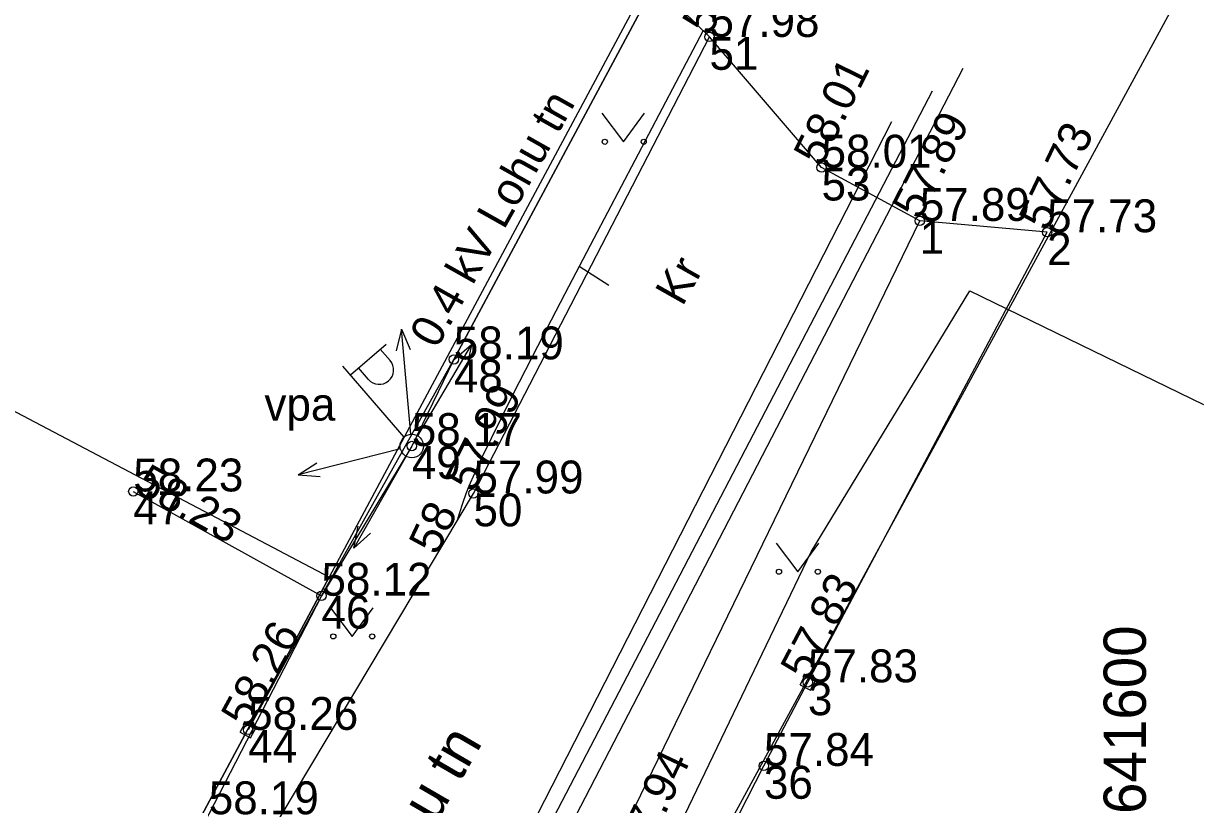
# Model space of a CAD drawing. Extents: x 641544 to 641636, y 6457756 to 6457898.
# Drawn here: x 641575.65 to 641600.8, y 6457852.49 to 6457869.12 of the extents above; entities that cross this region are included whole.
import ezdxf

# ---------------------------------------------------------------- set-up
doc = ezdxf.new("R2010")
doc.units = 0
for name, color, linetype in [('AED', 7, 'Continuous'), ('HALJASTUS', 7, 'Continuous'), ('HORISONTAAL', 7, 'Continuous'), ('KORGUS', 7, 'Continuous'), ('KTRASS', 7, 'Continuous'), ('MOOTKORG', 7, 'Continuous'), ('MOOTMPUNKT', 7, 'Continuous'), ('MOOTNR', 7, 'Continuous'), ('MOOTPIIR', 7, 'Continuous'), ('MPOHULIIN', 7, 'Continuous'), ('PIIR', 7, 'Continuous'), ('POST', 7, 'Continuous'), ('SITRASS', 7, 'Continuous'), ('TEE', 7, 'Continuous'), ('VORK', 7, 'Continuous'), ('VTRASS', 7, 'Continuous')]:
    doc.layers.add(name, color=color, linetype=linetype)

msp = doc.modelspace()

# ---------------------------------------------------------------- linework, layer by layer
at = {"layer": 'AED'}
for p, q in [((641592.353, 6457855.094), (641597.447, 6457864.679)), ((641592.184, 6457855.042), (641592.301, 6457855.263)), ((641592.184, 6457855.042), (641592.405, 6457854.925)), ((641592.301, 6457855.263), (641592.522, 6457855.146)), ((641592.405, 6457854.925), (641592.522, 6457855.146)), ((641580.263, 6457854.031), (641580.383, 6457854.251)), ((641580.263, 6457854.031), (641580.483, 6457853.911)), ((641580.383, 6457854.251), (641580.603, 6457854.131)), ((641580.483, 6457853.911), (641580.603, 6457854.131))]:
    msp.add_line(p, q, dxfattribs=at)
for points in [[(641581.993, 6457856.938), (641584.812, 6457861.971), (641589.097, 6457869.979)], [(641577.986, 6457859.159), (641581.993, 6457856.938), (641580.433, 6457854.081)]]:
    msp.add_lwpolyline(points, dxfattribs=at)
at = {"layer": 'HALJASTUS'}
for p, q in [((641587.965, 6457867.212), (641588.428, 6457866.605)), ((641588.428, 6457866.605), (641588.874, 6457867.212)), ((641591.674, 6457858.056), (641592.137, 6457857.449)), ((641592.137, 6457857.449), (641592.583, 6457858.056)), ((641582.183, 6457856.678), (641582.646, 6457856.072)), ((641582.646, 6457856.072), (641583.092, 6457856.678))]:
    msp.add_line(p, q, dxfattribs=at)
for centre in [(641588.027, 6457866.605), (641588.856, 6457866.605), (641591.736, 6457857.449), (641592.565, 6457857.449), (641582.245, 6457856.072), (641583.074, 6457856.072)]:
    msp.add_circle(centre, 0.055, dxfattribs=at)
at = {"layer": 'HORISONTAAL'}
msp.add_line((641587.482, 6457863.956), (641588.116, 6457863.555), dxfattribs=at)
msp.add_lwpolyline([(641590.118, 6457868.974), (641587.791, 6457864.546), (641587.174, 6457863.366), (641586.595, 6457862.248), (641586.076, 6457861.234), (641585.604, 6457860.289), (641585.386, 6457859.837), (641585.249, 6457859.541), (641585.134, 6457859.274), (641585.068, 6457859.108), (641584.995, 6457858.905), (641584.931, 6457858.705), (641584.886, 6457858.54)], dxfattribs=at)
at = {"layer": 'KORGUS'}
for centre in [(641590.256, 6457868.838), (641592.644, 6457866.055), (641594.735, 6457864.92), (641597.447, 6457864.679), (641577.986, 6457859.159), (641585.23, 6457859.116), (641592.353, 6457855.094), (641580.433, 6457854.081)]:
    msp.add_circle(centre, 0.1, dxfattribs=at)
at = {"layer": 'KTRASS'}
for points in [[(641587.007, 6457851.472), (641595.662, 6457868.175)], [(641594.995, 6457867.686), (641586.163, 6457850.731), (641576.28, 6457831.634)]]:
    msp.add_lwpolyline(points, dxfattribs=at)
at = {"layer": 'MOOTMPUNKT'}
for centre in [(641590.256, 6457868.838), (641592.644, 6457866.055), (641594.735, 6457864.92), (641597.447, 6457864.679), (641584.812, 6457861.971), (641583.917, 6457860.126), (641577.986, 6457859.159), (641585.23, 6457859.116), (641581.993, 6457856.938), (641592.353, 6457855.094), (641580.433, 6457854.081), (641591.416, 6457853.314)]:
    msp.add_circle(centre, 0.1, dxfattribs=at)
at = {"layer": 'MOOTPIIR'}
msp.add_lwpolyline([(641571.212, 6457836.811), (641573.151, 6457836.027), (641579.172, 6457830.552), (641591.741, 6457834.506), (641597.996, 6457835.015), (641599.252, 6457837.387), (641601.618, 6457841.854), (641604.656, 6457844.357), (641597.732, 6457848.187), (641590.526, 6457851.574), (641591.416, 6457853.314), (641592.353, 6457855.094), (641597.447, 6457864.679), (641594.735, 6457864.92), (641592.644, 6457866.055), (641590.256, 6457868.838), (641589.097, 6457869.979), (641584.812, 6457861.971), (641583.917, 6457860.126), (641581.993, 6457856.938), (641579.593, 6457852.284), (641578.703, 6457850.722), (641577.253, 6457848.13), (641576.718, 6457847.034)], close=True, dxfattribs=at)
at = {"layer": 'MPOHULIIN'}
for p, q in [((641583.696, 6457862.616), (641583.586, 6457862.154)), ((641583.696, 6457862.616), (641583.884, 6457862.179)), ((641583.895, 6457860.375), (641583.696, 6457862.616)), ((641584.044, 6457860.341), (641585.186, 6457862.28)), ((641585.186, 6457862.28), (641584.828, 6457861.968)), ((641585.186, 6457862.28), (641585.085, 6457861.815)), ((641583.675, 6457860.064), (641581.494, 6457859.509)), ((641583.917, 6457860.126), (641583.917, 6457860.126)), ((641583.917, 6457860.126), (641583.917, 6457860.126)), ((641583.917, 6457860.126), (641583.917, 6457860.126)), ((641583.917, 6457860.126), (641583.917, 6457860.126)), ((641583.794, 6457859.909), (641582.683, 6457857.952)), ((641581.494, 6457859.509), (641581.895, 6457859.765)), ((641581.494, 6457859.509), (641581.968, 6457859.475)), ((641582.683, 6457857.952), (641582.777, 6457858.418)), ((641582.683, 6457857.952), (641583.037, 6457858.27))]:
    msp.add_line(p, q, dxfattribs=at)
at = {"layer": 'PIIR'}
for points in [[(641602.811, 6457895.923), (641597.93, 6457886.79), (641582.16, 6457857.33), (641567.06, 6457829.12), (641560.527, 6457824.281)], [(641570.844, 6457814.875), (641579.1, 6457830.46), (641590.43, 6457851.62), (641601.76, 6457872.48), (641612.84, 6457894), (641613.869, 6457895.914)], [(641548.392, 6457843.091), (641567.06, 6457829.12), (641582.16, 6457857.33), (641560.854, 6457868.549)]]:
    msp.add_lwpolyline(points, dxfattribs=at)
at = {"layer": 'POST'}
for p, q in [((641582.61, 6457861.64), (641583.367, 6457862.293)), ((641583.455, 6457861.946), (641583.246, 6457862.189)), ((641583.754, 6457860.315), (641582.447, 6457861.829)), ((641582.991, 6457861.545), (641582.782, 6457861.788)), ((641583.917, 6457860.126), (641583.917, 6457860.126))]:
    msp.add_line(p, q, dxfattribs=at)
msp.add_circle((641583.917, 6457860.126), 0.25, dxfattribs=at)
msp.add_arc((641583.223, 6457861.745), 0.306, 220.7982, 40.7982, dxfattribs=at)
at = {"layer": 'SITRASS'}
msp.add_lwpolyline([(641584.58, 6457842.52), (641587.47, 6457847.56), (641592.42, 6457857.87), (641595.8, 6457863.43), (641600.78, 6457861.01)], dxfattribs=at)
at = {"layer": 'TEE'}
for points in [[(641573.151, 6457836.027), (641576.409, 6457844.34), (641585.23, 6457859.116), (641590.256, 6457868.838)], [(641577.988, 6457833.498), (641582.705, 6457841.961), (641588.296, 6457851.674), (641594.735, 6457864.92)]]:
    msp.add_lwpolyline(points, dxfattribs=at)
at = {"layer": 'VTRASS'}
msp.add_lwpolyline([(641594.13, 6457867.032), (641586.096, 6457851.312), (641583.77, 6457847.012), (641583.624, 6457846.768), (641575.937, 6457831.649)], dxfattribs=at)

# ---------------------------------------------------------------- texts
at = {"layer": 'HALJASTUS'}
msp.add_text('vpa', height=0.7, dxfattribs=at).set_placement((641580.779, 6457860.667))
at = {"layer": 'HORISONTAAL'}
msp.add_text('58', height=0.7, rotation=64.6196, dxfattribs=at).set_placement((641584.458, 6457857.777))
at = {"layer": 'KORGUS'}
for s, rotation, p in [('57.98', 61.6227, (641590.256, 6457868.838)), ('58.01', 63.737, (641592.644, 6457866.055)), ('57.89', 62.6938, (641594.735, 6457864.92)), ('57.73', 64.5537, (641597.447, 6457864.679)), ('57.99', 63.5702, (641585.23, 6457859.116)), ('58.23', 331.1271, (641577.986, 6457859.159)), ('57.83', 62.2254, (641592.353, 6457855.094)), ('58.26', 61.3643, (641580.433, 6457854.081)), ('57.94', 64.725, (641588.858, 6457851.306))]:
    msp.add_text(s, height=0.7, rotation=rotation, dxfattribs=at).set_placement(p)
at = {"layer": 'MOOTKORG'}
for s, p in [('57.98', (641590.256, 6457868.838)), ('58.01', (641592.644, 6457866.055)), ('57.89', (641594.735, 6457864.92)), ('57.73', (641597.447, 6457864.679)), ('58.19', (641584.812, 6457861.971)), ('58.17', (641583.917, 6457860.126)), ('58.23', (641577.986, 6457859.159)), ('57.99', (641585.23, 6457859.116)), ('58.12', (641581.993, 6457856.938)), ('57.83', (641592.353, 6457855.094)), ('58.26', (641580.433, 6457854.081)), ('57.84', (641591.416, 6457853.314)), ('58.19', (641579.593, 6457852.284))]:
    msp.add_text(s, height=0.7, dxfattribs=at).set_placement(p)
at = {"layer": 'MOOTNR'}
for s, p in [('51', (641590.256, 6457868.138)), ('53', (641592.644, 6457865.355)), ('1', (641594.735, 6457864.22)), ('2', (641597.447, 6457863.979)), ('48', (641584.812, 6457861.271)), ('49', (641583.917, 6457859.426)), ('47', (641577.986, 6457858.459)), ('50', (641585.23, 6457858.416)), ('46', (641581.993, 6457856.238)), ('3', (641592.353, 6457854.394)), ('44', (641580.433, 6457853.381)), ('36', (641591.416, 6457852.614))]:
    msp.add_text(s, height=0.7, dxfattribs=at).set_placement(p)
at = {"layer": 'MPOHULIIN'}
msp.add_text('0.4 kV Lohu tn', height=0.7, rotation=60.5789, dxfattribs=at).set_placement((641584.446, 6457862.174))
at = {"layer": 'TEE'}
for s, height, rotation, p in [('Kr', 0.7, 60.5562, (641589.679, 6457863.08)), ('Lohu tn', 0.9, 59.8414, (641583.417, 6457850.338))]:
    msp.add_text(s, height=height, rotation=rotation, dxfattribs=at).set_placement(p)
at = {"layer": 'VORK'}
msp.add_text(' Y=641600 ', height=0.9, rotation=90, dxfattribs=at).set_placement((641599.55, 6457850.45))

doc.saveas('drawing.dxf')
